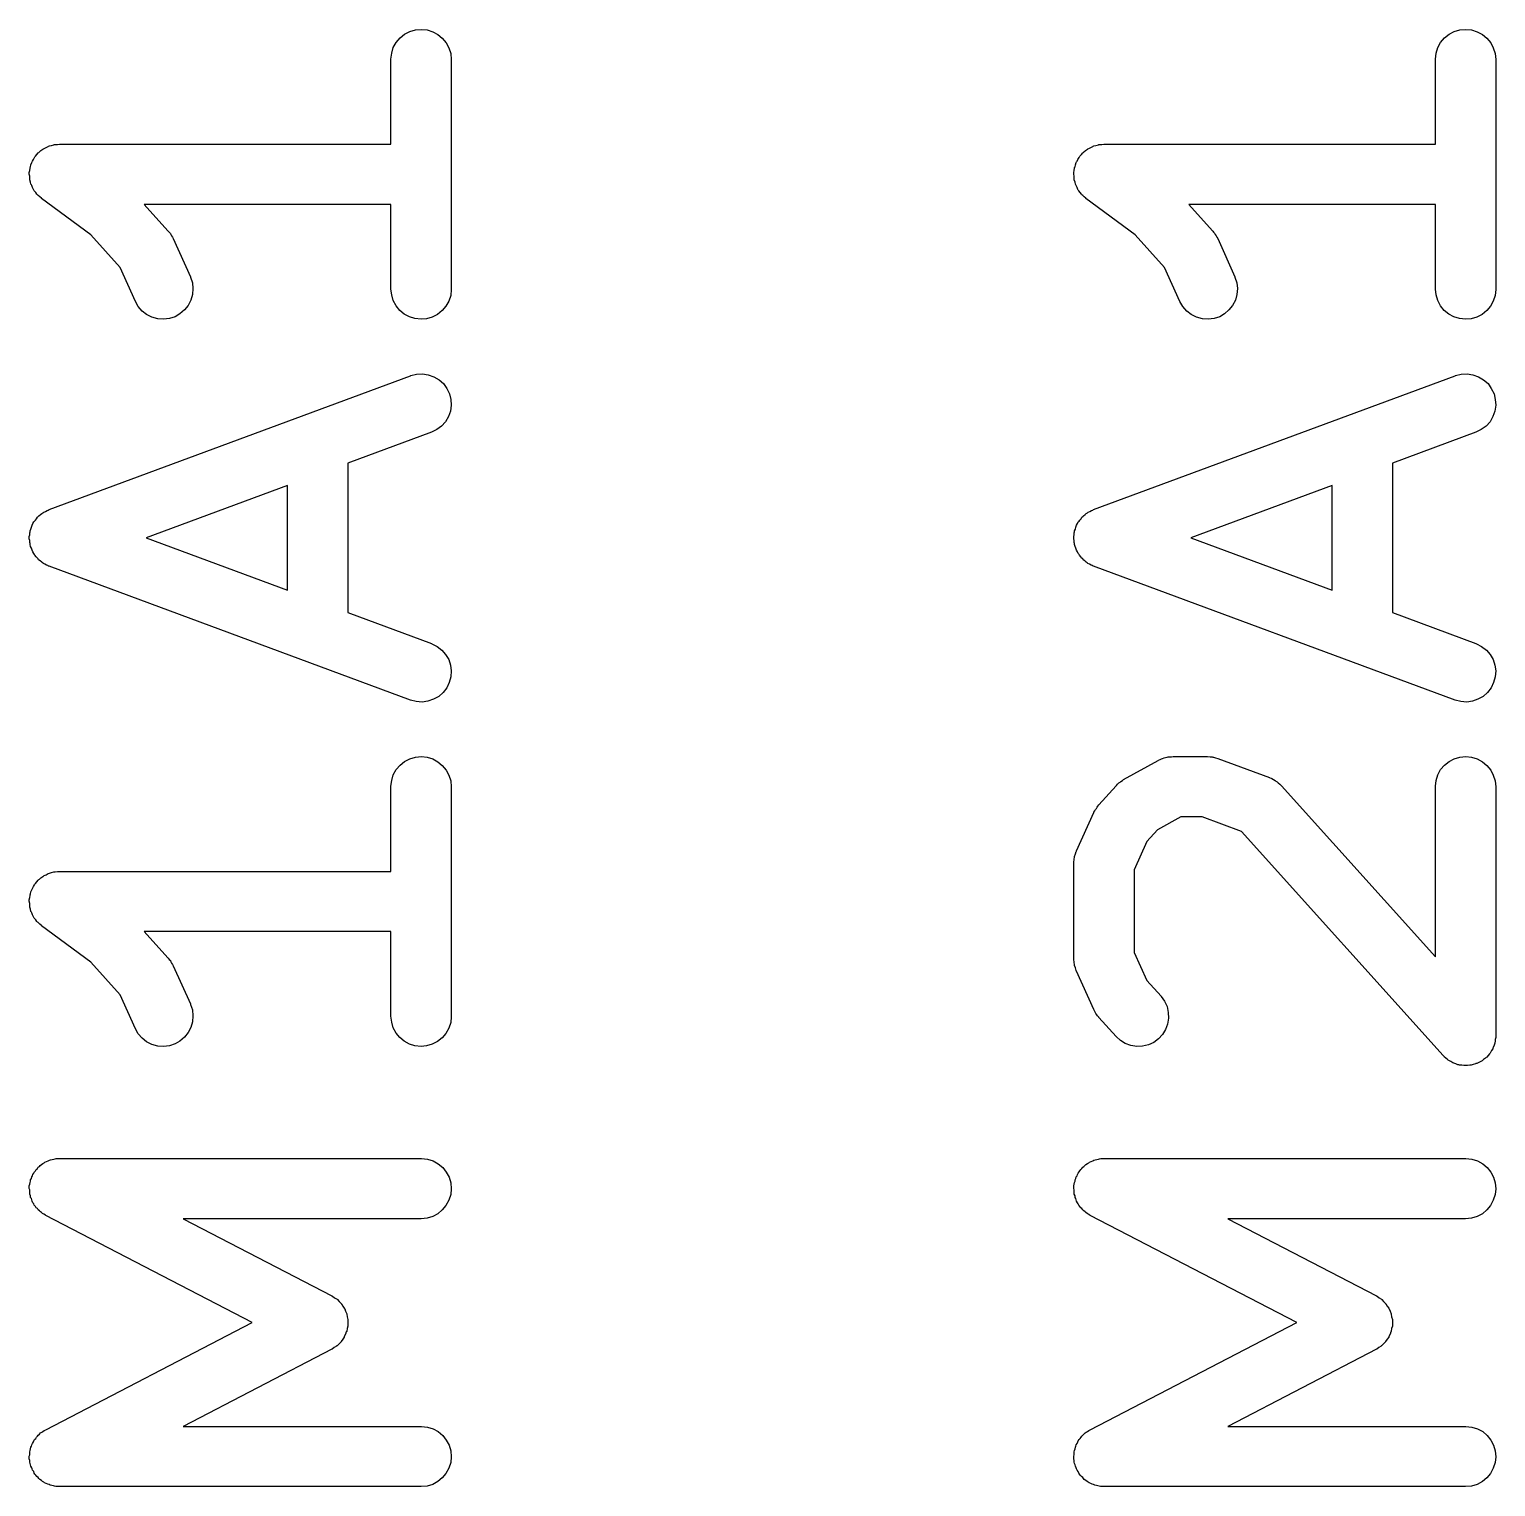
# Model space of a CAD drawing. Extents: x 153.1 to 192.9, y -117.1 to -78.2.
# Drawn here: x 168.632 to 172.282, y -82.089 to -78.463 of the extents above; entities that cross this region are included whole.
import ezdxf

# ---------------------------------------------------------------- set-up
doc = ezdxf.new("R2010")
doc.units = 0
doc.layers.add('BLACK', color=7, linetype='CONTINUOUS')

msp = doc.modelspace()

# ---------------------------------------------------------------- linework, layer by layer
at = {"layer": 'BLACK', "linetype": 'CONTINUOUS'}
for p, q in [((169.566, -78.4753), (169.579, -78.4686)), ((169.579, -78.4686), (169.593, -78.4644)), ((169.593, -78.4644), (169.608, -78.4631)), ((169.608, -78.4631), (169.622, -78.4646)), ((169.622, -78.4646), (169.636, -78.469)), ((169.636, -78.469), (169.649, -78.4759)), ((172.166, -78.4753), (172.179, -78.4686)), ((172.179, -78.4686), (172.193, -78.4644)), ((172.193, -78.4644), (172.208, -78.4631)), ((172.208, -78.4631), (172.222, -78.4646)), ((172.222, -78.4646), (172.236, -78.469)), ((172.236, -78.469), (172.249, -78.4759)), ((169.534, -78.5225), (169.538, -78.5085)), ((169.538, -78.5085), (169.545, -78.4957)), ((169.545, -78.4957), (169.555, -78.4845)), ((169.555, -78.4845), (169.566, -78.4753)), ((169.649, -78.4759), (169.66, -78.4852)), ((169.66, -78.4852), (169.67, -78.4966)), ((169.67, -78.4966), (169.676, -78.5095)), ((169.676, -78.5095), (169.681, -78.5235)), ((172.134, -78.5225), (172.138, -78.5085)), ((172.138, -78.5085), (172.145, -78.4957)), ((172.145, -78.4957), (172.155, -78.4845)), ((172.155, -78.4845), (172.166, -78.4753)), ((172.249, -78.4759), (172.26, -78.4852)), ((172.26, -78.4852), (172.27, -78.4966)), ((172.27, -78.4966), (172.276, -78.5095)), ((172.276, -78.5095), (172.281, -78.5235)), ((169.532, -78.537), (169.534, -78.5225)), ((169.532, -78.5381), (169.532, -78.537)), ((169.532, -78.7488), (169.532, -78.5381)), ((169.681, -78.5235), (169.682, -78.5381)), ((169.682, -78.5381), (169.682, -79.1095)), ((172.132, -78.537), (172.134, -78.5225)), ((172.132, -78.5381), (172.132, -78.537)), ((172.132, -78.7488), (172.132, -78.5381)), ((172.281, -78.5235), (172.282, -78.5381)), ((172.282, -78.5381), (172.282, -79.1095)), ((168.657, -78.768), (168.661, -78.7648)), ((168.661, -78.7648), (168.666, -78.7613)), ((168.666, -78.7613), (168.667, -78.7604)), ((168.667, -78.7604), (168.669, -78.7593)), ((168.669, -78.7593), (168.674, -78.757)), ((168.674, -78.757), (168.679, -78.7545)), ((168.679, -78.7545), (168.68, -78.7539)), ((168.68, -78.7539), (168.682, -78.7531)), ((168.682, -78.7531), (168.687, -78.7518)), ((168.687, -78.7518), (168.693, -78.7502)), ((168.693, -78.7502), (168.694, -78.75)), ((168.694, -78.75), (168.696, -78.7496)), ((168.696, -78.7496), (168.702, -78.7493)), ((168.702, -78.7493), (168.707, -78.7488)), ((168.707, -78.7488), (169.532, -78.7488)), ((171.257, -78.768), (171.261, -78.7648)), ((171.261, -78.7648), (171.266, -78.7613)), ((171.266, -78.7613), (171.267, -78.7604)), ((171.267, -78.7604), (171.269, -78.7593)), ((171.269, -78.7593), (171.274, -78.757)), ((171.274, -78.757), (171.279, -78.7545)), ((171.279, -78.7545), (171.28, -78.7539)), ((171.28, -78.7539), (171.282, -78.7531)), ((171.282, -78.7531), (171.287, -78.7518)), ((171.287, -78.7518), (171.293, -78.7502)), ((171.293, -78.7502), (171.294, -78.75)), ((171.294, -78.75), (171.296, -78.7496)), ((171.296, -78.7496), (171.302, -78.7493)), ((171.302, -78.7493), (171.307, -78.7488)), ((171.307, -78.7488), (172.132, -78.7488)), ((168.635, -78.805), (168.636, -78.7999)), ((168.636, -78.7999), (168.638, -78.7947)), ((168.638, -78.7947), (168.639, -78.7931)), ((168.639, -78.7931), (168.64, -78.7913)), ((168.64, -78.7913), (168.642, -78.7866)), ((168.642, -78.7866), (168.645, -78.7819)), ((168.645, -78.7819), (168.646, -78.7804)), ((168.646, -78.7804), (168.647, -78.7787)), ((168.647, -78.7787), (168.651, -78.7748)), ((168.651, -78.7748), (168.654, -78.7706)), ((168.654, -78.7706), (168.656, -78.7694)), ((168.656, -78.7694), (168.657, -78.768)), ((171.235, -78.805), (171.236, -78.7999)), ((171.236, -78.7999), (171.238, -78.7947)), ((171.238, -78.7947), (171.239, -78.7931)), ((171.239, -78.7931), (171.24, -78.7913)), ((171.24, -78.7913), (171.242, -78.7866)), ((171.242, -78.7866), (171.245, -78.7819)), ((171.245, -78.7819), (171.246, -78.7804)), ((171.246, -78.7804), (171.247, -78.7787)), ((171.247, -78.7787), (171.251, -78.7748)), ((171.251, -78.7748), (171.254, -78.7706)), ((171.254, -78.7706), (171.256, -78.7694)), ((171.256, -78.7694), (171.257, -78.768)), ((168.632, -78.8195), (168.633, -78.8141)), ((168.632, -78.8214), (168.632, -78.8195)), ((168.632, -78.8233), (168.632, -78.8214)), ((168.633, -78.8287), (168.632, -78.8233)), ((168.633, -78.8141), (168.634, -78.8087)), ((168.633, -78.8341), (168.633, -78.8287)), ((168.633, -78.8359), (168.633, -78.8341)), ((168.633, -78.8379), (168.633, -78.8359)), ((168.635, -78.8431), (168.633, -78.8379)), ((168.634, -78.8069), (168.635, -78.805)), ((168.634, -78.8087), (168.634, -78.8069)), ((171.232, -78.8195), (171.233, -78.8141)), ((171.232, -78.8214), (171.232, -78.8195)), ((171.232, -78.8233), (171.232, -78.8214)), ((171.233, -78.8287), (171.232, -78.8233)), ((171.233, -78.8141), (171.234, -78.8087)), ((171.233, -78.8341), (171.233, -78.8287)), ((171.233, -78.8359), (171.233, -78.8341)), ((171.233, -78.8379), (171.233, -78.8359)), ((171.235, -78.8431), (171.233, -78.8379)), ((171.234, -78.8069), (171.235, -78.805)), ((171.234, -78.8087), (171.234, -78.8069)), ((168.636, -78.8483), (168.635, -78.8431)), ((168.637, -78.8501), (168.636, -78.8483)), ((168.638, -78.8519), (168.637, -78.8501)), ((168.64, -78.8567), (168.638, -78.8519)), ((168.642, -78.8616), (168.64, -78.8567)), ((168.643, -78.8632), (168.642, -78.8616)), ((168.644, -78.8649), (168.643, -78.8632)), ((168.648, -78.8691), (168.644, -78.8649)), ((168.651, -78.8735), (168.648, -78.8691)), ((168.652, -78.8748), (168.651, -78.8735)), ((168.654, -78.8763), (168.652, -78.8748)), ((168.658, -78.8798), (168.654, -78.8763)), ((171.236, -78.8483), (171.235, -78.8431)), ((171.237, -78.8501), (171.236, -78.8483)), ((171.238, -78.8519), (171.237, -78.8501)), ((171.24, -78.8567), (171.238, -78.8519)), ((171.242, -78.8616), (171.24, -78.8567)), ((171.243, -78.8632), (171.242, -78.8616)), ((171.244, -78.8649), (171.243, -78.8632)), ((171.248, -78.8691), (171.244, -78.8649)), ((171.251, -78.8735), (171.248, -78.8691)), ((171.252, -78.8748), (171.251, -78.8735)), ((171.254, -78.8763), (171.252, -78.8748)), ((171.258, -78.8798), (171.254, -78.8763)), ((168.662, -78.8834), (168.658, -78.8798)), ((168.662, -78.8841), (168.662, -78.8834)), ((168.785, -78.9748), (168.662, -78.8841)), ((169.532, -78.8988), (168.918, -78.8988)), ((168.918, -78.8988), (168.977, -78.9641)), ((169.532, -79.1095), (169.532, -78.8988)), ((171.262, -78.8834), (171.258, -78.8798)), ((171.262, -78.8841), (171.262, -78.8834)), ((171.385, -78.9748), (171.262, -78.8841)), ((172.132, -78.8988), (171.518, -78.8988)), ((171.518, -78.8988), (171.577, -78.9641)), ((172.132, -79.1095), (172.132, -78.8988)), ((168.858, -79.0557), (168.785, -78.9748)), ((168.977, -78.9641), (168.978, -78.9649)), ((168.978, -78.9649), (168.98, -78.968)), ((168.98, -78.968), (168.983, -78.9708)), ((168.983, -78.9708), (168.984, -78.9739)), ((168.984, -78.9739), (168.986, -78.9768)), ((168.986, -78.9768), (168.988, -78.9802)), ((168.988, -78.9802), (168.99, -78.9835)), ((168.99, -78.9835), (169.033, -79.0787)), ((171.458, -79.0557), (171.385, -78.9748)), ((171.577, -78.9641), (171.578, -78.9649)), ((171.578, -78.9649), (171.58, -78.968)), ((171.58, -78.968), (171.583, -78.9708)), ((171.583, -78.9708), (171.584, -78.9739)), ((171.584, -78.9739), (171.586, -78.9768)), ((171.586, -78.9768), (171.588, -78.9802)), ((171.588, -78.9802), (171.59, -78.9835)), ((171.59, -78.9835), (171.633, -79.0787)), ((168.896, -79.1403), (168.858, -79.0557)), ((171.496, -79.1403), (171.458, -79.0557)), ((169.033, -79.0787), (169.033, -79.0797)), ((169.033, -79.0797), (169.038, -79.0936)), ((169.038, -79.0936), (169.039, -79.1082)), ((171.633, -79.0787), (171.633, -79.0797)), ((171.633, -79.0797), (171.638, -79.0936)), ((171.638, -79.0936), (171.639, -79.1082)), ((169.038, -79.1228), (169.034, -79.1369)), ((169.039, -79.1082), (169.038, -79.1228)), ((169.534, -79.1241), (169.532, -79.1095)), ((169.538, -79.1381), (169.534, -79.1241)), ((169.681, -79.1251), (169.676, -79.1391)), ((169.682, -79.1106), (169.681, -79.1251)), ((169.682, -79.1095), (169.682, -79.1106)), ((171.638, -79.1228), (171.634, -79.1369)), ((171.639, -79.1082), (171.638, -79.1228)), ((172.134, -79.1241), (172.132, -79.1095)), ((172.138, -79.1381), (172.134, -79.1241)), ((172.281, -79.1251), (172.276, -79.1391)), ((172.282, -79.1106), (172.281, -79.1251)), ((172.282, -79.1095), (172.282, -79.1106)), ((168.903, -79.153), (168.896, -79.1403)), ((168.913, -79.164), (168.903, -79.153)), ((168.924, -79.173), (168.913, -79.164)), ((169.018, -79.1614), (169.007, -79.1709)), ((169.027, -79.1499), (169.018, -79.1614)), ((169.034, -79.1369), (169.027, -79.1499)), ((169.545, -79.151), (169.538, -79.1381)), ((169.554, -79.1624), (169.545, -79.151)), ((169.565, -79.1717), (169.554, -79.1624)), ((169.66, -79.1631), (169.648, -79.1723)), ((169.669, -79.1519), (169.66, -79.1631)), ((169.676, -79.1391), (169.669, -79.1519)), ((171.503, -79.153), (171.496, -79.1403)), ((171.513, -79.164), (171.503, -79.153)), ((171.524, -79.173), (171.513, -79.164)), ((171.618, -79.1614), (171.607, -79.1709)), ((171.627, -79.1499), (171.618, -79.1614)), ((171.634, -79.1369), (171.627, -79.1499)), ((172.145, -79.151), (172.138, -79.1381)), ((172.154, -79.1624), (172.145, -79.151)), ((172.165, -79.1717), (172.154, -79.1624)), ((172.26, -79.1631), (172.248, -79.1723)), ((172.269, -79.1519), (172.26, -79.1631)), ((172.276, -79.1391), (172.269, -79.1519)), ((168.937, -79.1796), (168.924, -79.173)), ((168.952, -79.1834), (168.937, -79.1796)), ((168.966, -79.1845), (168.952, -79.1834)), ((168.981, -79.1827), (168.966, -79.1845)), ((168.995, -79.1781), (168.981, -79.1827)), ((169.007, -79.1709), (168.995, -79.1781)), ((169.578, -79.1787), (169.565, -79.1717)), ((169.592, -79.183), (169.578, -79.1787)), ((169.607, -79.1845), (169.592, -79.183)), ((169.621, -79.1832), (169.607, -79.1845)), ((169.635, -79.1791), (169.621, -79.1832)), ((169.648, -79.1723), (169.635, -79.1791)), ((171.537, -79.1796), (171.524, -79.173)), ((171.552, -79.1834), (171.537, -79.1796)), ((171.566, -79.1845), (171.552, -79.1834)), ((171.581, -79.1827), (171.566, -79.1845)), ((171.595, -79.1781), (171.581, -79.1827)), ((171.607, -79.1709), (171.595, -79.1781)), ((172.178, -79.1787), (172.165, -79.1717)), ((172.192, -79.183), (172.178, -79.1787)), ((172.207, -79.1845), (172.192, -79.183)), ((172.221, -79.1832), (172.207, -79.1845)), ((172.235, -79.1791), (172.221, -79.1832)), ((172.248, -79.1723), (172.235, -79.1791)), ((168.681, -79.6582), (169.581, -79.3249)), ((169.581, -79.3249), (169.582, -79.3246)), ((169.582, -79.3246), (169.596, -79.321)), ((169.596, -79.321), (169.611, -79.3203)), ((169.611, -79.3203), (169.625, -79.3225)), ((169.625, -79.3225), (169.639, -79.3274)), ((169.639, -79.3274), (169.652, -79.3349)), ((169.652, -79.3349), (169.663, -79.3447)), ((169.663, -79.3447), (169.671, -79.3565)), ((171.281, -79.6582), (172.181, -79.3249)), ((172.181, -79.3249), (172.182, -79.3246)), ((172.182, -79.3246), (172.196, -79.321)), ((172.196, -79.321), (172.211, -79.3203)), ((172.211, -79.3203), (172.225, -79.3225)), ((172.225, -79.3225), (172.239, -79.3274)), ((172.239, -79.3274), (172.252, -79.3349)), ((172.252, -79.3349), (172.263, -79.3447)), ((172.263, -79.3447), (172.271, -79.3565)), ((169.671, -79.3565), (169.678, -79.3697)), ((169.678, -79.3697), (169.681, -79.3839)), ((169.681, -79.3839), (169.682, -79.3985)), ((172.271, -79.3565), (172.278, -79.3697)), ((172.278, -79.3697), (172.281, -79.3839)), ((172.281, -79.3839), (172.282, -79.3985)), ((169.68, -79.413), (169.675, -79.4268)), ((169.682, -79.3985), (169.68, -79.413)), ((172.28, -79.413), (172.275, -79.4268)), ((172.282, -79.3985), (172.28, -79.413)), ((169.646, -79.4592), (169.633, -79.4656)), ((169.658, -79.4503), (169.646, -79.4592)), ((169.668, -79.4394), (169.658, -79.4503)), ((169.675, -79.4268), (169.668, -79.4394)), ((172.246, -79.4592), (172.233, -79.4656)), ((172.258, -79.4503), (172.246, -79.4592)), ((172.268, -79.4394), (172.258, -79.4503)), ((172.275, -79.4268), (172.268, -79.4394)), ((169.633, -79.4656), (169.425, -79.5427)), ((172.233, -79.4656), (172.025, -79.5427)), ((169.425, -79.5427), (169.425, -79.9145)), ((172.025, -79.5427), (172.025, -79.9145)), ((169.275, -79.5982), (168.923, -79.7286)), ((169.275, -79.8589), (169.275, -79.5982)), ((171.875, -79.5982), (171.523, -79.7286)), ((171.875, -79.8589), (171.875, -79.5982)), ((168.65, -79.681), (168.652, -79.6773)), ((168.652, -79.6773), (168.654, -79.6755)), ((168.654, -79.6755), (168.656, -79.6735)), ((168.656, -79.6735), (168.66, -79.6707)), ((168.66, -79.6707), (168.663, -79.6676)), ((168.663, -79.6676), (168.666, -79.6663)), ((168.666, -79.6663), (168.668, -79.6646)), ((168.668, -79.6646), (168.672, -79.6626)), ((168.672, -79.6626), (168.676, -79.6603)), ((168.676, -79.6603), (168.679, -79.6594)), ((168.679, -79.6594), (168.681, -79.6582)), ((171.25, -79.681), (171.252, -79.6773)), ((171.252, -79.6773), (171.254, -79.6755)), ((171.254, -79.6755), (171.256, -79.6735)), ((171.256, -79.6735), (171.26, -79.6707)), ((171.26, -79.6707), (171.263, -79.6676)), ((171.263, -79.6676), (171.266, -79.6663)), ((171.266, -79.6663), (171.268, -79.6646)), ((171.268, -79.6646), (171.272, -79.6626)), ((171.272, -79.6626), (171.276, -79.6603)), ((171.276, -79.6603), (171.279, -79.6594)), ((171.279, -79.6594), (171.281, -79.6582)), ((168.633, -79.7162), (168.634, -79.7135)), ((168.634, -79.7108), (168.636, -79.7065)), ((168.634, -79.7135), (168.634, -79.7108)), ((168.636, -79.7065), (168.637, -79.702)), ((168.637, -79.702), (168.638, -79.6996)), ((168.638, -79.6996), (168.639, -79.697)), ((168.639, -79.697), (168.641, -79.693)), ((168.641, -79.693), (168.643, -79.6889)), ((168.643, -79.6889), (168.645, -79.6867)), ((168.645, -79.6867), (168.647, -79.6844)), ((168.647, -79.6844), (168.65, -79.681)), ((171.233, -79.7162), (171.234, -79.7135)), ((171.234, -79.7108), (171.236, -79.7065)), ((171.234, -79.7135), (171.234, -79.7108)), ((171.236, -79.7065), (171.237, -79.702)), ((171.237, -79.702), (171.238, -79.6996)), ((171.238, -79.6996), (171.239, -79.697)), ((171.239, -79.697), (171.241, -79.693)), ((171.241, -79.693), (171.243, -79.6889)), ((171.243, -79.6889), (171.245, -79.6867)), ((171.245, -79.6867), (171.247, -79.6844)), ((171.247, -79.6844), (171.25, -79.681)), ((168.632, -79.7253), (168.633, -79.7208)), ((168.632, -79.728), (168.632, -79.7253)), ((168.632, -79.7308), (168.632, -79.728)), ((168.633, -79.7353), (168.632, -79.7308)), ((168.633, -79.7208), (168.633, -79.7162)), ((168.633, -79.7399), (168.633, -79.7353)), ((168.634, -79.7426), (168.633, -79.7399)), ((168.634, -79.7453), (168.634, -79.7426)), ((168.635, -79.7497), (168.634, -79.7453)), ((168.637, -79.7541), (168.635, -79.7497)), ((168.923, -79.7286), (169.275, -79.8589)), ((171.232, -79.7253), (171.233, -79.7208)), ((171.232, -79.728), (171.232, -79.7253)), ((171.232, -79.7308), (171.232, -79.728)), ((171.233, -79.7353), (171.232, -79.7308)), ((171.233, -79.7208), (171.233, -79.7162)), ((171.233, -79.7399), (171.233, -79.7353)), ((171.234, -79.7426), (171.233, -79.7399)), ((171.234, -79.7453), (171.234, -79.7426)), ((171.235, -79.7497), (171.234, -79.7453)), ((171.237, -79.7541), (171.235, -79.7497)), ((171.523, -79.7286), (171.875, -79.8589)), ((168.638, -79.7566), (168.637, -79.7541)), ((168.639, -79.7592), (168.638, -79.7566)), ((168.641, -79.7632), (168.639, -79.7592)), ((168.643, -79.7673), (168.641, -79.7632)), ((168.645, -79.7695), (168.643, -79.7673)), ((168.646, -79.7719), (168.645, -79.7695)), ((168.649, -79.7754), (168.646, -79.7719)), ((168.652, -79.7791), (168.649, -79.7754)), ((168.654, -79.7809), (168.652, -79.7791)), ((168.655, -79.783), (168.654, -79.7809)), ((168.659, -79.7858), (168.655, -79.783)), ((168.663, -79.7889), (168.659, -79.7858)), ((168.665, -79.7903), (168.663, -79.7889)), ((171.238, -79.7566), (171.237, -79.7541)), ((171.239, -79.7592), (171.238, -79.7566)), ((171.241, -79.7632), (171.239, -79.7592)), ((171.243, -79.7673), (171.241, -79.7632)), ((171.245, -79.7695), (171.243, -79.7673)), ((171.246, -79.7719), (171.245, -79.7695)), ((171.249, -79.7754), (171.246, -79.7719)), ((171.252, -79.7791), (171.249, -79.7754)), ((171.254, -79.7809), (171.252, -79.7791)), ((171.255, -79.783), (171.254, -79.7809)), ((171.259, -79.7858), (171.255, -79.783)), ((171.263, -79.7889), (171.259, -79.7858)), ((171.265, -79.7903), (171.263, -79.7889)), ((168.667, -79.7919), (168.665, -79.7903)), ((168.671, -79.794), (168.667, -79.7919)), ((168.675, -79.7964), (168.671, -79.794)), ((168.678, -79.7973), (168.675, -79.7964)), ((168.68, -79.7985), (168.678, -79.7973)), ((168.681, -79.7989), (168.68, -79.7985)), ((169.581, -80.1322), (168.681, -79.7989)), ((171.267, -79.7919), (171.265, -79.7903)), ((171.271, -79.794), (171.267, -79.7919)), ((171.275, -79.7964), (171.271, -79.794)), ((171.278, -79.7973), (171.275, -79.7964)), ((171.28, -79.7985), (171.278, -79.7973)), ((171.281, -79.7989), (171.28, -79.7985)), ((172.181, -80.1322), (171.281, -79.7989)), ((169.425, -79.9145), (169.633, -79.9916)), ((172.025, -79.9145), (172.233, -79.9916)), ((169.633, -79.9916), (169.634, -79.9919)), ((169.634, -79.9919), (169.647, -79.9985)), ((169.647, -79.9985), (169.659, -80.0075)), ((169.659, -80.0075), (169.668, -80.0186)), ((172.233, -79.9916), (172.234, -79.9919)), ((172.234, -79.9919), (172.247, -79.9985)), ((172.247, -79.9985), (172.259, -80.0075)), ((172.259, -80.0075), (172.268, -80.0186)), ((169.668, -80.0186), (169.676, -80.0313)), ((169.676, -80.0313), (169.68, -80.0452)), ((172.268, -80.0186), (172.276, -80.0313)), ((172.276, -80.0313), (172.28, -80.0452)), ((169.681, -80.0743), (169.677, -80.0884)), ((169.68, -80.0452), (169.682, -80.0597)), ((169.682, -80.0597), (169.681, -80.0743)), ((172.281, -80.0743), (172.277, -80.0884)), ((172.28, -80.0452), (172.282, -80.0597)), ((172.282, -80.0597), (172.281, -80.0743)), ((169.662, -80.1132), (169.651, -80.1228)), ((169.671, -80.1016), (169.662, -80.1132)), ((169.677, -80.0884), (169.671, -80.1016)), ((172.262, -80.1132), (172.251, -80.1228)), ((172.271, -80.1016), (172.262, -80.1132)), ((172.277, -80.0884), (172.271, -80.1016)), ((169.595, -80.136), (169.581, -80.1322)), ((169.61, -80.1369), (169.595, -80.136)), ((169.624, -80.1349), (169.61, -80.1369)), ((169.638, -80.1302), (169.624, -80.1349)), ((169.651, -80.1228), (169.638, -80.1302)), ((172.195, -80.136), (172.181, -80.1322)), ((172.21, -80.1369), (172.195, -80.136)), ((172.224, -80.1349), (172.21, -80.1369)), ((172.238, -80.1302), (172.224, -80.1349)), ((172.251, -80.1228), (172.238, -80.1302)), ((169.545, -80.3052), (169.555, -80.294)), ((169.555, -80.294), (169.566, -80.2849)), ((169.566, -80.2849), (169.579, -80.2781)), ((169.579, -80.2781), (169.593, -80.2739)), ((169.593, -80.2739), (169.608, -80.2726)), ((169.608, -80.2726), (169.622, -80.2742)), ((169.622, -80.2742), (169.636, -80.2785)), ((169.636, -80.2785), (169.649, -80.2854)), ((169.649, -80.2854), (169.66, -80.2948)), ((169.66, -80.2948), (169.67, -80.3061)), ((171.356, -80.3297), (171.442, -80.2821)), ((171.442, -80.2821), (171.443, -80.2816)), ((171.443, -80.2816), (171.447, -80.2801)), ((171.447, -80.2801), (171.45, -80.2783)), ((171.45, -80.2783), (171.453, -80.2773)), ((171.453, -80.2773), (171.457, -80.2759)), ((171.457, -80.2759), (171.46, -80.2752)), ((171.46, -80.2752), (171.464, -80.274)), ((171.464, -80.274), (171.467, -80.2737)), ((171.467, -80.2737), (171.471, -80.273)), ((171.471, -80.273), (171.475, -80.273)), ((171.475, -80.273), (171.479, -80.2726)), ((171.479, -80.2726), (171.564, -80.2726)), ((171.564, -80.2726), (171.565, -80.2726)), ((171.565, -80.2726), (171.571, -80.2732)), ((171.571, -80.2732), (171.576, -80.2736)), ((171.576, -80.2736), (171.578, -80.274)), ((171.578, -80.274), (171.58, -80.2743)), ((171.58, -80.2743), (171.585, -80.2759)), ((171.585, -80.2759), (171.59, -80.2773)), ((171.59, -80.2773), (171.719, -80.3249)), ((172.145, -80.3052), (172.155, -80.294)), ((172.155, -80.294), (172.166, -80.2849)), ((172.166, -80.2849), (172.179, -80.2781)), ((172.179, -80.2781), (172.193, -80.2739)), ((172.193, -80.2739), (172.208, -80.2726)), ((172.208, -80.2726), (172.222, -80.2742)), ((172.222, -80.2742), (172.236, -80.2785)), ((172.236, -80.2785), (172.249, -80.2854)), ((172.249, -80.2854), (172.26, -80.2948)), ((172.26, -80.2948), (172.27, -80.3061)), ((169.532, -80.3466), (169.534, -80.332)), ((169.534, -80.332), (169.538, -80.3181)), ((169.538, -80.3181), (169.545, -80.3052)), ((169.67, -80.3061), (169.676, -80.319)), ((169.676, -80.319), (169.681, -80.3331)), ((169.681, -80.3331), (169.682, -80.3476)), ((171.344, -80.338), (171.347, -80.3364)), ((171.347, -80.3364), (171.349, -80.3346)), ((171.349, -80.3346), (171.353, -80.3323)), ((171.353, -80.3323), (171.356, -80.3297)), ((171.719, -80.3249), (171.72, -80.3253)), ((171.72, -80.3253), (171.723, -80.3266)), ((171.723, -80.3266), (171.725, -80.3276)), ((171.725, -80.3276), (171.729, -80.3299)), ((171.729, -80.3299), (171.733, -80.3319)), ((171.733, -80.3319), (171.735, -80.3337)), ((171.735, -80.3337), (171.738, -80.3352)), ((171.738, -80.3352), (171.741, -80.3382)), ((172.132, -80.3466), (172.134, -80.332)), ((172.134, -80.332), (172.138, -80.3181)), ((172.138, -80.3181), (172.145, -80.3052)), ((172.27, -80.3061), (172.276, -80.319)), ((172.276, -80.319), (172.281, -80.3331)), ((172.281, -80.3331), (172.282, -80.3476)), ((169.532, -80.3476), (169.532, -80.3466)), ((169.532, -80.5583), (169.532, -80.3476)), ((169.682, -80.3476), (169.682, -80.919)), ((171.294, -80.3927), (171.337, -80.3451)), ((171.337, -80.3451), (171.338, -80.3443)), ((171.338, -80.3443), (171.341, -80.3413)), ((171.341, -80.3413), (171.344, -80.338)), ((171.741, -80.3382), (171.745, -80.3409)), ((171.745, -80.3409), (171.746, -80.3431)), ((171.746, -80.3431), (171.749, -80.3451)), ((171.749, -80.3451), (172.132, -80.7712)), ((172.132, -80.3476), (172.132, -80.3466)), ((172.132, -80.7712), (172.132, -80.3476)), ((172.282, -80.3476), (172.282, -80.9667)), ((171.282, -80.4111), (171.284, -80.4079)), ((171.284, -80.4079), (171.286, -80.4045)), ((171.286, -80.4045), (171.288, -80.4016)), ((171.288, -80.4016), (171.29, -80.3985)), ((171.29, -80.3985), (171.292, -80.3957)), ((171.292, -80.3957), (171.294, -80.3927)), ((171.239, -80.5073), (171.282, -80.4121)), ((171.282, -80.4121), (171.282, -80.4111)), ((171.498, -80.4226), (171.44, -80.4547)), ((171.551, -80.4226), (171.498, -80.4226)), ((171.649, -80.4591), (171.551, -80.4226)), ((171.44, -80.4547), (171.414, -80.4843)), ((172.151, -81.0168), (171.649, -80.4591)), ((171.234, -80.5212), (171.236, -80.5149)), ((171.236, -80.5149), (171.238, -80.5085)), ((171.238, -80.5085), (171.239, -80.508)), ((171.239, -80.508), (171.239, -80.5073)), ((171.414, -80.4843), (171.382, -80.5542)), ((171.232, -80.5357), (171.233, -80.5291)), ((171.232, -80.5364), (171.232, -80.5357)), ((171.232, -80.537), (171.232, -80.5364)), ((171.232, -80.5381), (171.232, -80.537)), ((171.232, -80.7762), (171.232, -80.5381)), ((171.233, -80.5291), (171.234, -80.5225)), ((171.234, -80.5219), (171.234, -80.5212)), ((171.234, -80.5225), (171.234, -80.5219)), ((171.382, -80.5542), (171.382, -80.7601)), ((168.642, -80.5962), (168.645, -80.5914)), ((168.645, -80.5914), (168.646, -80.5899)), ((168.646, -80.5899), (168.647, -80.5883)), ((168.647, -80.5883), (168.651, -80.5843)), ((168.651, -80.5843), (168.654, -80.5801)), ((168.654, -80.5801), (168.656, -80.5789)), ((168.656, -80.5789), (168.657, -80.5775)), ((168.657, -80.5775), (168.661, -80.5743)), ((168.661, -80.5743), (168.666, -80.5709)), ((168.666, -80.5709), (168.667, -80.57)), ((168.667, -80.57), (168.669, -80.5688)), ((168.669, -80.5688), (168.674, -80.5665)), ((168.674, -80.5665), (168.679, -80.564)), ((168.679, -80.564), (168.68, -80.5634)), ((168.68, -80.5634), (168.682, -80.5626)), ((168.682, -80.5626), (168.687, -80.5613)), ((168.687, -80.5613), (168.693, -80.5598)), ((168.693, -80.5598), (168.694, -80.5596)), ((168.694, -80.5596), (168.696, -80.5591)), ((168.696, -80.5591), (168.702, -80.5589)), ((168.702, -80.5589), (168.707, -80.5583)), ((168.707, -80.5583), (169.532, -80.5583)), ((168.632, -80.629), (168.633, -80.6236)), ((168.633, -80.6236), (168.634, -80.6183)), ((168.634, -80.6164), (168.635, -80.6145)), ((168.634, -80.6183), (168.634, -80.6164)), ((168.635, -80.6145), (168.636, -80.6094)), ((168.636, -80.6094), (168.638, -80.6043)), ((168.638, -80.6043), (168.639, -80.6026)), ((168.639, -80.6026), (168.64, -80.6008)), ((168.64, -80.6008), (168.642, -80.5962)), ((168.632, -80.6309), (168.632, -80.629)), ((168.632, -80.6328), (168.632, -80.6309)), ((168.633, -80.6382), (168.632, -80.6328)), ((168.633, -80.6436), (168.633, -80.6382)), ((168.633, -80.6455), (168.633, -80.6436)), ((168.633, -80.6474), (168.633, -80.6455)), ((168.635, -80.6526), (168.633, -80.6474)), ((168.636, -80.6578), (168.635, -80.6526)), ((168.637, -80.6596), (168.636, -80.6578)), ((168.638, -80.6614), (168.637, -80.6596)), ((168.64, -80.6662), (168.638, -80.6614)), ((168.642, -80.6711), (168.64, -80.6662)), ((168.643, -80.6727), (168.642, -80.6711)), ((168.644, -80.6744), (168.643, -80.6727)), ((168.648, -80.6786), (168.644, -80.6744)), ((168.651, -80.683), (168.648, -80.6786)), ((168.652, -80.6843), (168.651, -80.683)), ((168.654, -80.6858), (168.652, -80.6843)), ((168.658, -80.6893), (168.654, -80.6858)), ((168.662, -80.693), (168.658, -80.6893)), ((168.662, -80.6936), (168.662, -80.693)), ((168.785, -80.7844), (168.662, -80.6936)), ((169.532, -80.7083), (168.918, -80.7083)), ((168.918, -80.7083), (168.977, -80.7736)), ((169.532, -80.919), (169.532, -80.7083)), ((168.977, -80.7736), (168.978, -80.7744)), ((168.978, -80.7744), (168.98, -80.7775)), ((171.382, -80.7601), (171.414, -80.83)), ((168.858, -80.8653), (168.785, -80.7844)), ((168.98, -80.7775), (168.983, -80.7803)), ((168.983, -80.7803), (168.984, -80.7834)), ((168.984, -80.7834), (168.986, -80.7863)), ((168.986, -80.7863), (168.988, -80.7898)), ((168.988, -80.7898), (168.99, -80.793)), ((168.99, -80.793), (169.033, -80.8883)), ((171.232, -80.7769), (171.232, -80.7762)), ((171.232, -80.7775), (171.232, -80.7769)), ((171.233, -80.7841), (171.232, -80.7775)), ((171.234, -80.7908), (171.233, -80.7841)), ((171.234, -80.7914), (171.234, -80.7908)), ((171.234, -80.7921), (171.234, -80.7914)), ((171.236, -80.7984), (171.234, -80.7921)), ((171.238, -80.8048), (171.236, -80.7984)), ((171.238, -80.8054), (171.238, -80.8048)), ((171.238, -80.806), (171.238, -80.8054)), ((171.239, -80.807), (171.238, -80.806)), ((171.282, -80.9022), (171.239, -80.807)), ((171.414, -80.83), (171.449, -80.8689)), ((168.896, -80.9498), (168.858, -80.8653)), ((171.449, -80.8689), (171.449, -80.8697)), ((171.449, -80.8697), (171.458, -80.8816)), ((171.458, -80.8816), (171.464, -80.8949)), ((169.033, -80.8883), (169.033, -80.8892)), ((169.033, -80.8892), (169.038, -80.9032)), ((169.038, -80.9032), (169.039, -80.9177)), ((169.039, -80.9177), (169.038, -80.9323)), ((169.534, -80.9336), (169.532, -80.919)), ((169.682, -80.9201), (169.681, -80.9346)), ((169.682, -80.919), (169.682, -80.9201)), ((171.283, -80.9055), (171.282, -80.9022)), ((171.285, -80.9089), (171.283, -80.9055)), ((171.287, -80.9118), (171.285, -80.9089)), ((171.289, -80.9149), (171.287, -80.9118)), ((171.291, -80.9178), (171.289, -80.9149)), ((171.294, -80.9208), (171.291, -80.9178)), ((171.464, -80.8949), (171.467, -80.9091)), ((171.467, -80.9091), (171.468, -80.9238)), ((168.903, -80.9625), (168.896, -80.9498)), ((169.034, -80.9464), (169.027, -80.9594)), ((169.038, -80.9323), (169.034, -80.9464)), ((169.538, -80.9476), (169.534, -80.9336)), ((169.545, -80.9606), (169.538, -80.9476)), ((169.676, -80.9486), (169.669, -80.9614)), ((169.681, -80.9346), (169.676, -80.9486)), ((171.294, -80.9216), (171.294, -80.9208)), ((171.337, -80.9692), (171.294, -80.9216)), ((171.46, -80.9519), (171.453, -80.9644)), ((171.465, -80.9382), (171.46, -80.9519)), ((171.468, -80.9238), (171.465, -80.9382)), ((168.913, -80.9736), (168.903, -80.9625)), ((168.924, -80.9825), (168.913, -80.9736)), ((168.937, -80.9891), (168.924, -80.9825)), ((168.952, -80.993), (168.937, -80.9891)), ((168.966, -80.994), (168.952, -80.993)), ((168.981, -80.9922), (168.966, -80.994)), ((168.995, -80.9877), (168.981, -80.9922)), ((169.007, -80.9805), (168.995, -80.9877)), ((169.018, -80.9709), (169.007, -80.9805)), ((169.027, -80.9594), (169.018, -80.9709)), ((169.554, -80.9719), (169.545, -80.9606)), ((169.565, -80.9812), (169.554, -80.9719)), ((169.578, -80.9882), (169.565, -80.9812)), ((169.592, -80.9925), (169.578, -80.9882)), ((169.607, -80.994), (169.592, -80.9925)), ((169.621, -80.9927), (169.607, -80.994)), ((169.635, -80.9886), (169.621, -80.9927)), ((169.648, -80.9818), (169.635, -80.9886)), ((169.66, -80.9726), (169.648, -80.9818)), ((169.669, -80.9614), (169.66, -80.9726)), ((171.348, -80.9791), (171.337, -80.9692)), ((171.36, -80.9867), (171.348, -80.9791)), ((171.374, -80.9917), (171.36, -80.9867)), ((171.389, -80.9939), (171.374, -80.9917)), ((171.403, -80.9933), (171.389, -80.9939)), ((171.418, -80.9899), (171.403, -80.9933)), ((171.431, -80.9837), (171.418, -80.9899)), ((171.443, -80.9751), (171.431, -80.9837)), ((171.453, -80.9644), (171.443, -80.9751)), ((172.278, -80.991), (172.276, -80.9962)), ((172.28, -80.9858), (172.278, -80.991)), ((172.281, -80.9823), (172.28, -80.984)), ((172.28, -80.984), (172.28, -80.9858)), ((172.282, -80.9714), (172.281, -80.9768)), ((172.281, -80.9768), (172.281, -80.9823)), ((172.282, -80.9667), (172.282, -80.9677)), ((172.282, -80.9677), (172.282, -80.9695)), ((172.282, -80.9695), (172.282, -80.9714)), ((172.153, -81.0181), (172.151, -81.0168)), ((172.154, -81.0195), (172.153, -81.0181)), ((172.158, -81.023), (172.154, -81.0195)), ((172.162, -81.0267), (172.158, -81.023)), ((172.164, -81.0277), (172.162, -81.0267)), ((172.165, -81.0288), (172.164, -81.0277)), ((172.17, -81.0315), (172.165, -81.0288)), ((172.248, -81.0294), (172.247, -81.0303)), ((172.252, -81.026), (172.248, -81.0294)), ((172.257, -81.0228), (172.252, -81.026)), ((172.258, -81.0214), (172.257, -81.0228)), ((172.26, -81.0203), (172.258, -81.0214)), ((172.263, -81.0161), (172.26, -81.0203)), ((172.267, -81.012), (172.263, -81.0161)), ((172.268, -81.0105), (172.267, -81.012)), ((172.269, -81.009), (172.268, -81.0105)), ((172.272, -81.0042), (172.269, -81.009)), ((172.275, -80.9996), (172.272, -81.0042)), ((172.276, -80.9962), (172.275, -80.9978)), ((172.275, -80.9978), (172.275, -80.9996)), ((172.175, -81.0343), (172.17, -81.0315)), ((172.176, -81.0349), (172.175, -81.0343)), ((172.178, -81.0358), (172.176, -81.0349)), ((172.183, -81.0374), (172.178, -81.0358)), ((172.188, -81.0393), (172.183, -81.0374)), ((172.19, -81.0396), (172.188, -81.0393)), ((172.192, -81.0401), (172.19, -81.0396)), ((172.198, -81.0407), (172.192, -81.0401)), ((172.203, -81.0415), (172.198, -81.0407)), ((172.205, -81.0415), (172.203, -81.0415)), ((172.207, -81.0417), (172.205, -81.0415)), ((172.212, -81.0412), (172.207, -81.0417)), ((172.218, -81.0409), (172.212, -81.0412)), ((172.219, -81.0405), (172.218, -81.0409)), ((172.221, -81.0403), (172.219, -81.0405)), ((172.226, -81.0388), (172.221, -81.0403)), ((172.232, -81.0375), (172.226, -81.0388)), ((172.233, -81.0367), (172.232, -81.0375)), ((172.235, -81.0362), (172.233, -81.0367)), ((172.24, -81.0337), (172.235, -81.0362)), ((172.245, -81.0314), (172.24, -81.0337)), ((172.247, -81.0303), (172.245, -81.0314)), ((168.662, -81.2877), (168.666, -81.2852)), ((168.666, -81.2852), (168.669, -81.2836)), ((168.669, -81.2836), (168.671, -81.2818)), ((168.671, -81.2818), (168.675, -81.2802)), ((168.675, -81.2802), (168.679, -81.2783)), ((168.679, -81.2783), (168.682, -81.2773)), ((168.682, -81.2773), (168.685, -81.276)), ((168.685, -81.276), (168.689, -81.2752)), ((168.689, -81.2752), (168.693, -81.274)), ((168.693, -81.274), (168.696, -81.2737)), ((168.696, -81.2737), (168.699, -81.2731)), ((168.699, -81.2731), (168.703, -81.273)), ((168.703, -81.273), (168.707, -81.2726)), ((168.707, -81.2726), (169.607, -81.2726)), ((169.607, -81.2726), (169.608, -81.2726)), ((169.608, -81.2726), (169.623, -81.2743)), ((169.623, -81.2743), (169.637, -81.2787)), ((169.637, -81.2787), (169.65, -81.2857)), ((171.262, -81.2877), (171.266, -81.2852)), ((171.266, -81.2852), (171.269, -81.2836)), ((171.269, -81.2836), (171.271, -81.2818)), ((171.271, -81.2818), (171.275, -81.2802)), ((171.275, -81.2802), (171.279, -81.2783)), ((171.279, -81.2783), (171.282, -81.2773)), ((171.282, -81.2773), (171.285, -81.276)), ((171.285, -81.276), (171.289, -81.2752)), ((171.289, -81.2752), (171.293, -81.274)), ((171.293, -81.274), (171.296, -81.2737)), ((171.296, -81.2737), (171.299, -81.2731)), ((171.299, -81.2731), (171.303, -81.273)), ((171.303, -81.273), (171.307, -81.2726)), ((171.307, -81.2726), (172.207, -81.2726)), ((172.207, -81.2726), (172.208, -81.2726)), ((172.208, -81.2726), (172.223, -81.2743)), ((172.223, -81.2743), (172.237, -81.2787)), ((172.237, -81.2787), (172.25, -81.2857)), ((168.637, -81.3224), (168.638, -81.3186)), ((168.638, -81.3186), (168.64, -81.3157)), ((168.64, -81.3157), (168.641, -81.3126)), ((168.641, -81.3126), (168.643, -81.3092)), ((168.643, -81.3092), (168.645, -81.3057)), ((168.645, -81.3057), (168.647, -81.3032)), ((168.647, -81.3032), (168.649, -81.3004)), ((168.649, -81.3004), (168.652, -81.2975)), ((168.652, -81.2975), (168.654, -81.2944)), ((168.654, -81.2944), (168.657, -81.2923)), ((168.657, -81.2923), (168.659, -81.29)), ((168.659, -81.29), (168.662, -81.2877)), ((169.65, -81.2857), (169.661, -81.2951)), ((169.661, -81.2951), (169.67, -81.3066)), ((169.67, -81.3066), (169.677, -81.3195)), ((169.677, -81.3195), (169.681, -81.3336)), ((171.237, -81.3224), (171.238, -81.3186)), ((171.238, -81.3186), (171.24, -81.3157)), ((171.24, -81.3157), (171.241, -81.3126)), ((171.241, -81.3126), (171.243, -81.3092)), ((171.243, -81.3092), (171.245, -81.3057)), ((171.245, -81.3057), (171.247, -81.3032)), ((171.247, -81.3032), (171.249, -81.3004)), ((171.249, -81.3004), (171.252, -81.2975)), ((171.252, -81.2975), (171.254, -81.2944)), ((171.254, -81.2944), (171.257, -81.2923)), ((171.257, -81.2923), (171.259, -81.29)), ((171.259, -81.29), (171.262, -81.2877)), ((172.25, -81.2857), (172.261, -81.2951)), ((172.261, -81.2951), (172.27, -81.3066)), ((172.27, -81.3066), (172.277, -81.3195)), ((172.277, -81.3195), (172.281, -81.3336)), ((168.632, -81.3406), (168.633, -81.3366)), ((168.632, -81.3438), (168.632, -81.3406)), ((168.632, -81.3471), (168.632, -81.3438)), ((168.633, -81.3511), (168.632, -81.3471)), ((168.633, -81.3366), (168.634, -81.3325)), ((168.633, -81.3552), (168.633, -81.3511)), ((168.633, -81.3584), (168.633, -81.3552)), ((168.633, -81.3617), (168.633, -81.3584)), ((168.634, -81.3325), (168.635, -81.3294)), ((168.635, -81.3262), (168.637, -81.3224)), ((168.635, -81.3294), (168.635, -81.3262)), ((169.681, -81.3336), (169.682, -81.3481)), ((169.682, -81.3481), (169.681, -81.3627)), ((171.232, -81.3406), (171.233, -81.3366)), ((171.232, -81.3438), (171.232, -81.3406)), ((171.232, -81.3471), (171.232, -81.3438)), ((171.233, -81.3511), (171.232, -81.3471)), ((171.233, -81.3366), (171.234, -81.3325)), ((171.233, -81.3552), (171.233, -81.3511)), ((171.233, -81.3584), (171.233, -81.3552)), ((171.233, -81.3617), (171.233, -81.3584)), ((171.234, -81.3325), (171.235, -81.3294)), ((171.235, -81.3262), (171.237, -81.3224)), ((171.235, -81.3294), (171.235, -81.3262)), ((172.281, -81.3336), (172.282, -81.3481)), ((172.282, -81.3481), (172.281, -81.3627)), ((168.635, -81.3656), (168.633, -81.3617)), ((168.635, -81.3695), (168.635, -81.3656)), ((168.637, -81.3726), (168.635, -81.3695)), ((168.638, -81.3757), (168.637, -81.3726)), ((168.639, -81.3793), (168.638, -81.3757)), ((168.641, -81.3831), (168.639, -81.3793)), ((168.643, -81.3858), (168.641, -81.3831)), ((168.644, -81.3887), (168.643, -81.3858)), ((168.647, -81.3918), (168.644, -81.3887)), ((168.649, -81.3952), (168.647, -81.3918)), ((169.669, -81.3896), (169.66, -81.4008)), ((169.676, -81.3767), (169.669, -81.3896)), ((169.681, -81.3627), (169.676, -81.3767)), ((171.235, -81.3656), (171.233, -81.3617)), ((171.235, -81.3695), (171.235, -81.3656)), ((171.237, -81.3726), (171.235, -81.3695)), ((171.238, -81.3757), (171.237, -81.3726)), ((171.239, -81.3793), (171.238, -81.3757)), ((171.241, -81.3831), (171.239, -81.3793)), ((171.243, -81.3858), (171.241, -81.3831)), ((171.244, -81.3887), (171.243, -81.3858)), ((171.247, -81.3918), (171.244, -81.3887)), ((171.249, -81.3952), (171.247, -81.3918)), ((172.269, -81.3896), (172.26, -81.4008)), ((172.276, -81.3767), (172.269, -81.3896)), ((172.281, -81.3627), (172.276, -81.3767)), ((168.652, -81.3975), (168.649, -81.3952)), ((168.654, -81.4001), (168.652, -81.3975)), ((168.657, -81.4027), (168.654, -81.4001)), ((168.66, -81.4056), (168.657, -81.4027)), ((168.662, -81.4074), (168.66, -81.4056)), ((168.665, -81.4095), (168.662, -81.4074)), ((168.668, -81.4115), (168.665, -81.4095)), ((168.672, -81.4137), (168.668, -81.4115)), ((168.673, -81.4142), (168.672, -81.4137)), ((169.187, -81.681), (168.673, -81.4142)), ((169.607, -81.4226), (169.015, -81.4226)), ((169.015, -81.4226), (169.385, -81.6144)), ((169.622, -81.4212), (169.607, -81.4226)), ((169.636, -81.417), (169.622, -81.4212)), ((169.649, -81.4101), (169.636, -81.417)), ((169.66, -81.4008), (169.649, -81.4101)), ((171.252, -81.3975), (171.249, -81.3952)), ((171.254, -81.4001), (171.252, -81.3975)), ((171.257, -81.4027), (171.254, -81.4001)), ((171.26, -81.4056), (171.257, -81.4027)), ((171.262, -81.4074), (171.26, -81.4056)), ((171.265, -81.4095), (171.262, -81.4074)), ((171.268, -81.4115), (171.265, -81.4095)), ((171.272, -81.4137), (171.268, -81.4115)), ((171.273, -81.4142), (171.272, -81.4137)), ((171.787, -81.681), (171.273, -81.4142)), ((172.207, -81.4226), (171.615, -81.4226)), ((171.615, -81.4226), (171.985, -81.6144)), ((172.222, -81.4212), (172.207, -81.4226)), ((172.236, -81.417), (172.222, -81.4212)), ((172.249, -81.4101), (172.236, -81.417)), ((172.26, -81.4008), (172.249, -81.4101)), ((169.385, -81.6144), (169.385, -81.6149)), ((169.385, -81.6149), (169.386, -81.6153)), ((169.386, -81.6153), (169.387, -81.6156)), ((169.387, -81.6156), (169.392, -81.6194)), ((169.392, -81.6194), (169.398, -81.623)), ((169.398, -81.623), (169.398, -81.6236)), ((169.398, -81.6236), (169.399, -81.624)), ((169.399, -81.624), (169.403, -81.6287)), ((169.403, -81.6287), (169.408, -81.6334)), ((169.408, -81.6334), (169.408, -81.634)), ((169.408, -81.634), (169.409, -81.6346)), ((169.409, -81.6346), (169.412, -81.6401)), ((169.412, -81.6401), (169.416, -81.6455)), ((169.416, -81.6455), (169.416, -81.6462)), ((169.416, -81.6462), (169.417, -81.6469)), ((169.417, -81.6469), (169.419, -81.653)), ((171.985, -81.6144), (171.985, -81.6149)), ((171.985, -81.6149), (171.986, -81.6153)), ((171.986, -81.6153), (171.987, -81.6156)), ((171.987, -81.6156), (171.992, -81.6194)), ((171.992, -81.6194), (171.998, -81.623)), ((171.998, -81.623), (171.998, -81.6236)), ((171.998, -81.6236), (171.999, -81.624)), ((171.999, -81.624), (172.003, -81.6287)), ((172.003, -81.6287), (172.008, -81.6334)), ((172.008, -81.6334), (172.008, -81.634)), ((172.008, -81.634), (172.009, -81.6346)), ((172.009, -81.6346), (172.012, -81.6401)), ((172.012, -81.6401), (172.016, -81.6455)), ((172.016, -81.6455), (172.016, -81.6462)), ((172.016, -81.6462), (172.017, -81.6469)), ((172.017, -81.6469), (172.019, -81.653)), ((168.673, -81.9477), (169.187, -81.681)), ((169.419, -81.653), (169.422, -81.659)), ((169.422, -81.659), (169.422, -81.6598)), ((169.422, -81.6598), (169.422, -81.6605)), ((169.422, -81.6605), (169.423, -81.667)), ((169.423, -81.667), (169.425, -81.6734)), ((169.425, -81.6734), (169.425, -81.6742)), ((169.425, -81.6742), (169.425, -81.6749)), ((169.425, -81.6749), (169.425, -81.6815)), ((169.425, -81.6815), (169.425, -81.688)), ((171.273, -81.9477), (171.787, -81.681)), ((172.019, -81.653), (172.022, -81.659)), ((172.022, -81.659), (172.022, -81.6598)), ((172.022, -81.6598), (172.022, -81.6605)), ((172.022, -81.6605), (172.023, -81.667)), ((172.023, -81.667), (172.025, -81.6734)), ((172.025, -81.6734), (172.025, -81.6742)), ((172.025, -81.6742), (172.025, -81.6749)), ((172.025, -81.6749), (172.025, -81.6815)), ((172.025, -81.6815), (172.025, -81.688)), ((169.412, -81.7227), (169.408, -81.7282)), ((169.416, -81.7173), (169.412, -81.7227)), ((169.419, -81.7099), (169.416, -81.7159)), ((169.416, -81.7159), (169.416, -81.7166)), ((169.416, -81.7166), (169.416, -81.7173)), ((169.421, -81.7039), (169.419, -81.7099)), ((169.422, -81.7031), (169.421, -81.7039)), ((169.423, -81.696), (169.422, -81.7024)), ((169.422, -81.7024), (169.422, -81.7031)), ((169.425, -81.6896), (169.423, -81.696)), ((169.425, -81.688), (169.425, -81.6888)), ((169.425, -81.6888), (169.425, -81.6896)), ((172.012, -81.7227), (172.008, -81.7282)), ((172.016, -81.7173), (172.012, -81.7227)), ((172.019, -81.7099), (172.016, -81.7159)), ((172.016, -81.7159), (172.016, -81.7166)), ((172.016, -81.7166), (172.016, -81.7173)), ((172.021, -81.7039), (172.019, -81.7099)), ((172.022, -81.7031), (172.021, -81.7039)), ((172.023, -81.696), (172.022, -81.7024)), ((172.022, -81.7024), (172.022, -81.7031)), ((172.025, -81.6896), (172.023, -81.696)), ((172.025, -81.688), (172.025, -81.6888)), ((172.025, -81.6888), (172.025, -81.6896)), ((169.385, -81.7475), (169.015, -81.9393)), ((169.386, -81.7468), (169.385, -81.7471)), ((169.385, -81.7471), (169.385, -81.7475)), ((169.391, -81.7431), (169.386, -81.7468)), ((169.397, -81.7396), (169.391, -81.7431)), ((169.398, -81.7386), (169.397, -81.739)), ((169.397, -81.739), (169.397, -81.7396)), ((169.403, -81.7339), (169.398, -81.7386)), ((169.407, -81.7294), (169.403, -81.7339)), ((169.408, -81.7287), (169.407, -81.7294)), ((169.408, -81.7282), (169.408, -81.7287)), ((171.985, -81.7475), (171.615, -81.9393)), ((171.986, -81.7468), (171.985, -81.7471)), ((171.985, -81.7471), (171.985, -81.7475)), ((171.991, -81.7431), (171.986, -81.7468)), ((171.997, -81.7396), (171.991, -81.7431)), ((171.998, -81.7386), (171.997, -81.739)), ((171.997, -81.739), (171.997, -81.7396)), ((172.003, -81.7339), (171.998, -81.7386)), ((172.007, -81.7294), (172.003, -81.7339)), ((172.008, -81.7287), (172.007, -81.7294)), ((172.008, -81.7282), (172.008, -81.7287)), ((169.015, -81.9393), (169.607, -81.9393)), ((169.607, -81.9393), (169.608, -81.9393)), ((169.608, -81.9393), (169.623, -81.9409)), ((169.623, -81.9409), (169.637, -81.9453)), ((171.615, -81.9393), (172.207, -81.9393)), ((172.207, -81.9393), (172.208, -81.9393)), ((172.208, -81.9393), (172.223, -81.9409)), ((172.223, -81.9409), (172.237, -81.9453)), ((168.64, -81.9817), (168.642, -81.9779)), ((168.642, -81.9779), (168.643, -81.9752)), ((168.643, -81.9752), (168.645, -81.9723)), ((168.645, -81.9723), (168.648, -81.9692)), ((168.648, -81.9692), (168.65, -81.9659)), ((168.65, -81.9659), (168.652, -81.9636)), ((168.652, -81.9636), (168.654, -81.9611)), ((168.654, -81.9611), (168.657, -81.9585)), ((168.657, -81.9585), (168.66, -81.9557)), ((168.66, -81.9557), (168.663, -81.9539)), ((168.663, -81.9539), (168.666, -81.9518)), ((168.666, -81.9518), (168.669, -81.9499)), ((168.669, -81.9499), (168.673, -81.9477)), ((169.637, -81.9453), (169.65, -81.9524)), ((169.65, -81.9524), (169.661, -81.9618)), ((169.661, -81.9618), (169.67, -81.9732)), ((169.67, -81.9732), (169.677, -81.9862)), ((171.24, -81.9817), (171.242, -81.9779)), ((171.242, -81.9779), (171.243, -81.9752)), ((171.243, -81.9752), (171.245, -81.9723)), ((171.245, -81.9723), (171.248, -81.9692)), ((171.248, -81.9692), (171.25, -81.9659)), ((171.25, -81.9659), (171.252, -81.9636)), ((171.252, -81.9636), (171.254, -81.9611)), ((171.254, -81.9611), (171.257, -81.9585)), ((171.257, -81.9585), (171.26, -81.9557)), ((171.26, -81.9557), (171.263, -81.9539)), ((171.263, -81.9539), (171.266, -81.9518)), ((171.266, -81.9518), (171.269, -81.9499)), ((171.269, -81.9499), (171.273, -81.9477)), ((172.237, -81.9453), (172.25, -81.9524)), ((172.25, -81.9524), (172.261, -81.9618)), ((172.261, -81.9618), (172.27, -81.9732)), ((172.27, -81.9732), (172.277, -81.9862)), ((168.632, -82.0138), (168.633, -82.0097)), ((168.632, -82.017), (168.632, -82.0138)), ((168.633, -82.0025), (168.634, -81.9992)), ((168.633, -82.0057), (168.633, -82.0025)), ((168.633, -82.0097), (168.633, -82.0057)), ((168.634, -81.9992), (168.635, -81.9953)), ((168.635, -81.9953), (168.636, -81.9914)), ((168.636, -81.9914), (168.637, -81.9884)), ((168.637, -81.9884), (168.638, -81.9852)), ((168.638, -81.9852), (168.64, -81.9817)), ((169.677, -81.9862), (169.681, -82.0002)), ((169.681, -82.0002), (169.682, -82.0148)), ((169.682, -82.0148), (169.681, -82.0294)), ((171.232, -82.0138), (171.233, -82.0097)), ((171.232, -82.017), (171.232, -82.0138)), ((171.233, -82.0025), (171.234, -81.9992)), ((171.233, -82.0057), (171.233, -82.0025)), ((171.233, -82.0097), (171.233, -82.0057)), ((171.234, -81.9992), (171.235, -81.9953)), ((171.235, -81.9953), (171.236, -81.9914)), ((171.236, -81.9914), (171.237, -81.9884)), ((171.237, -81.9884), (171.238, -81.9852)), ((171.238, -81.9852), (171.24, -81.9817)), ((172.277, -81.9862), (172.281, -82.0002)), ((172.281, -82.0002), (172.282, -82.0148)), ((172.282, -82.0148), (172.281, -82.0294)), ((168.632, -82.0203), (168.632, -82.017)), ((168.633, -82.0243), (168.632, -82.0203)), ((168.633, -82.0283), (168.633, -82.0243)), ((168.634, -82.0315), (168.633, -82.0283)), ((168.635, -82.0347), (168.634, -82.0315)), ((168.636, -82.0385), (168.635, -82.0347)), ((168.638, -82.0424), (168.636, -82.0385)), ((168.639, -82.0453), (168.638, -82.0424)), ((168.64, -82.0483), (168.639, -82.0453)), ((168.643, -82.0518), (168.64, -82.0483)), ((168.644, -82.0554), (168.643, -82.0518)), ((169.676, -82.0433), (169.669, -82.0562)), ((169.681, -82.0294), (169.676, -82.0433)), ((171.232, -82.0203), (171.232, -82.017)), ((171.233, -82.0243), (171.232, -82.0203)), ((171.233, -82.0283), (171.233, -82.0243)), ((171.234, -82.0315), (171.233, -82.0283)), ((171.235, -82.0347), (171.234, -82.0315)), ((171.236, -82.0385), (171.235, -82.0347)), ((171.238, -82.0424), (171.236, -82.0385)), ((171.239, -82.0453), (171.238, -82.0424)), ((171.24, -82.0483), (171.239, -82.0453)), ((171.243, -82.0518), (171.24, -82.0483)), ((171.244, -82.0554), (171.243, -82.0518)), ((172.276, -82.0433), (172.269, -82.0562)), ((172.281, -82.0294), (172.276, -82.0433)), ((168.646, -82.0579), (168.644, -82.0554)), ((168.648, -82.0607), (168.646, -82.0579)), ((168.651, -82.0636), (168.648, -82.0607)), ((168.654, -82.0668), (168.651, -82.0636)), ((168.656, -82.0689), (168.654, -82.0668)), ((168.658, -82.0712), (168.656, -82.0689)), ((168.662, -82.0736), (168.658, -82.0712)), ((168.665, -82.0762), (168.662, -82.0736)), ((168.668, -82.0778), (168.665, -82.0762)), ((168.67, -82.0796), (168.668, -82.0778)), ((168.674, -82.0813), (168.67, -82.0796)), ((168.678, -82.0832), (168.674, -82.0813)), ((168.681, -82.0842), (168.678, -82.0832)), ((168.684, -82.0855), (168.681, -82.0842)), ((168.688, -82.0864), (168.684, -82.0855)), ((168.692, -82.0876), (168.688, -82.0864)), ((168.695, -82.088), (168.692, -82.0876)), ((168.698, -82.0887), (168.695, -82.088)), ((169.622, -82.0879), (169.607, -82.0893)), ((169.636, -82.0836), (169.622, -82.0879)), ((169.649, -82.0768), (169.636, -82.0836)), ((169.66, -82.0675), (169.649, -82.0768)), ((169.669, -82.0562), (169.66, -82.0675)), ((171.246, -82.0579), (171.244, -82.0554)), ((171.248, -82.0607), (171.246, -82.0579)), ((171.251, -82.0636), (171.248, -82.0607)), ((171.254, -82.0668), (171.251, -82.0636)), ((171.256, -82.0689), (171.254, -82.0668)), ((171.258, -82.0712), (171.256, -82.0689)), ((171.262, -82.0736), (171.258, -82.0712)), ((171.265, -82.0762), (171.262, -82.0736)), ((171.268, -82.0778), (171.265, -82.0762)), ((171.27, -82.0796), (171.268, -82.0778)), ((171.274, -82.0813), (171.27, -82.0796)), ((171.278, -82.0832), (171.274, -82.0813)), ((171.281, -82.0842), (171.278, -82.0832)), ((171.284, -82.0855), (171.281, -82.0842)), ((171.288, -82.0864), (171.284, -82.0855)), ((171.292, -82.0876), (171.288, -82.0864)), ((171.295, -82.088), (171.292, -82.0876)), ((171.298, -82.0887), (171.295, -82.088)), ((172.222, -82.0879), (172.207, -82.0893)), ((172.236, -82.0836), (172.222, -82.0879)), ((172.249, -82.0768), (172.236, -82.0836)), ((172.26, -82.0675), (172.249, -82.0768)), ((172.269, -82.0562), (172.26, -82.0675)), ((168.702, -82.0888), (168.698, -82.0887)), ((168.706, -82.0893), (168.702, -82.0888)), ((168.707, -82.0893), (168.706, -82.0893)), ((169.607, -82.0893), (168.707, -82.0893)), ((171.302, -82.0888), (171.298, -82.0887)), ((171.306, -82.0893), (171.302, -82.0888)), ((171.307, -82.0893), (171.306, -82.0893)), ((172.207, -82.0893), (171.307, -82.0893))]:
    msp.add_line(p, q, dxfattribs=at)

doc.saveas('drawing.dxf')
